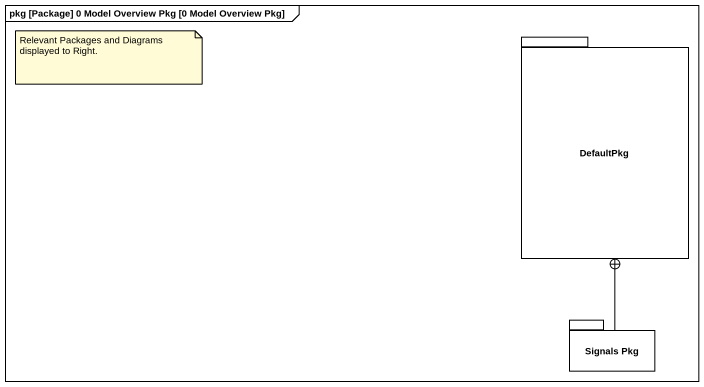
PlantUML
@startuml
mainframe pkg [Package] 0 Model Overview Pkg [0 Model Overview Pkg]
package DefaultPkg {
}
package "Signals Pkg" as Signals_Pkg {
}
Signals_Pkg -up-+ DefaultPkg
note as N1
  Relevant Packages and Diagrams displayed to Right.
end note
@enduml
